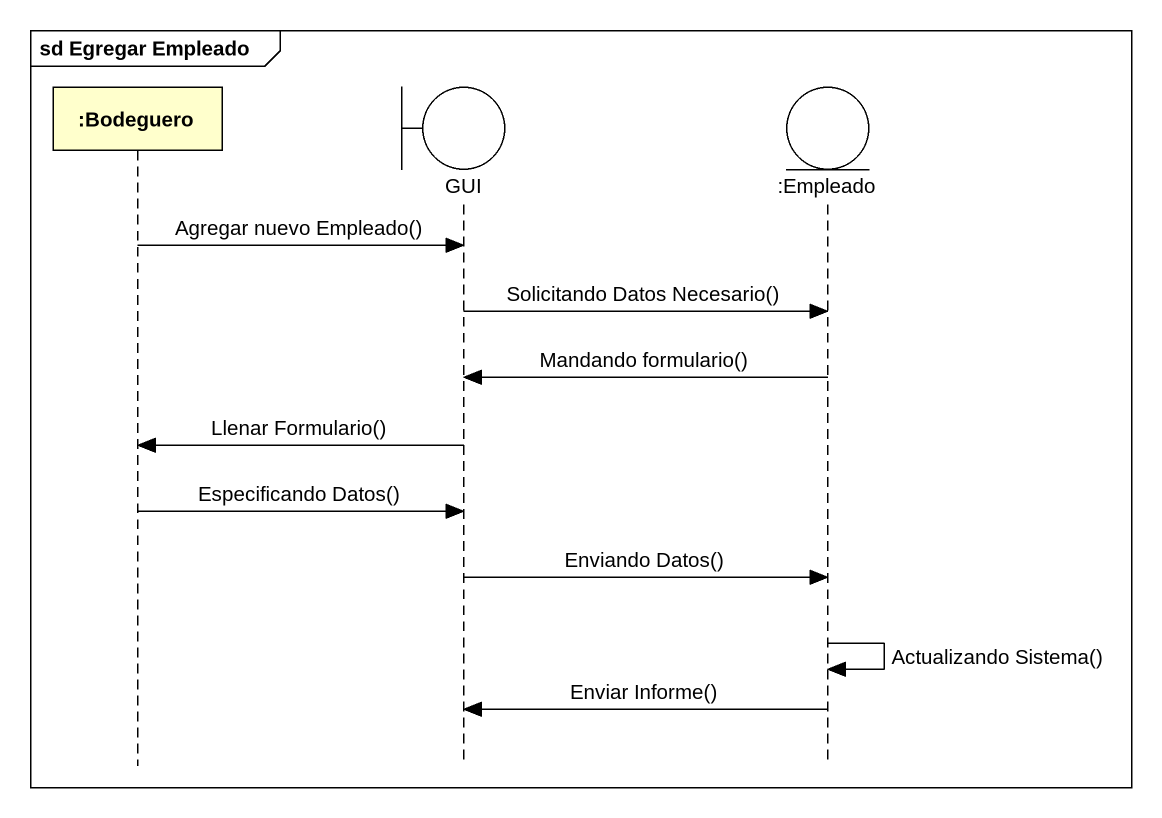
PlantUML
@startuml
mainframe sd Egregar Empleado
hide footbox
participant ":Bodeguero" as Bodeguero
boundary GUI
entity ":Empleado" as Empleado

Bodeguero -> GUI : Agregar nuevo Empleado()
GUI -> Empleado : Solicitando Datos Necesario()
Empleado -> GUI : Mandando formulario()
GUI -> Bodeguero : Llenar Formulario()
Bodeguero -> GUI : Especificando Datos()
GUI -> Empleado : Enviando Datos()
Empleado -> Empleado : Actualizando Sistema()
Empleado -> GUI : Enviar Informe()
@enduml
